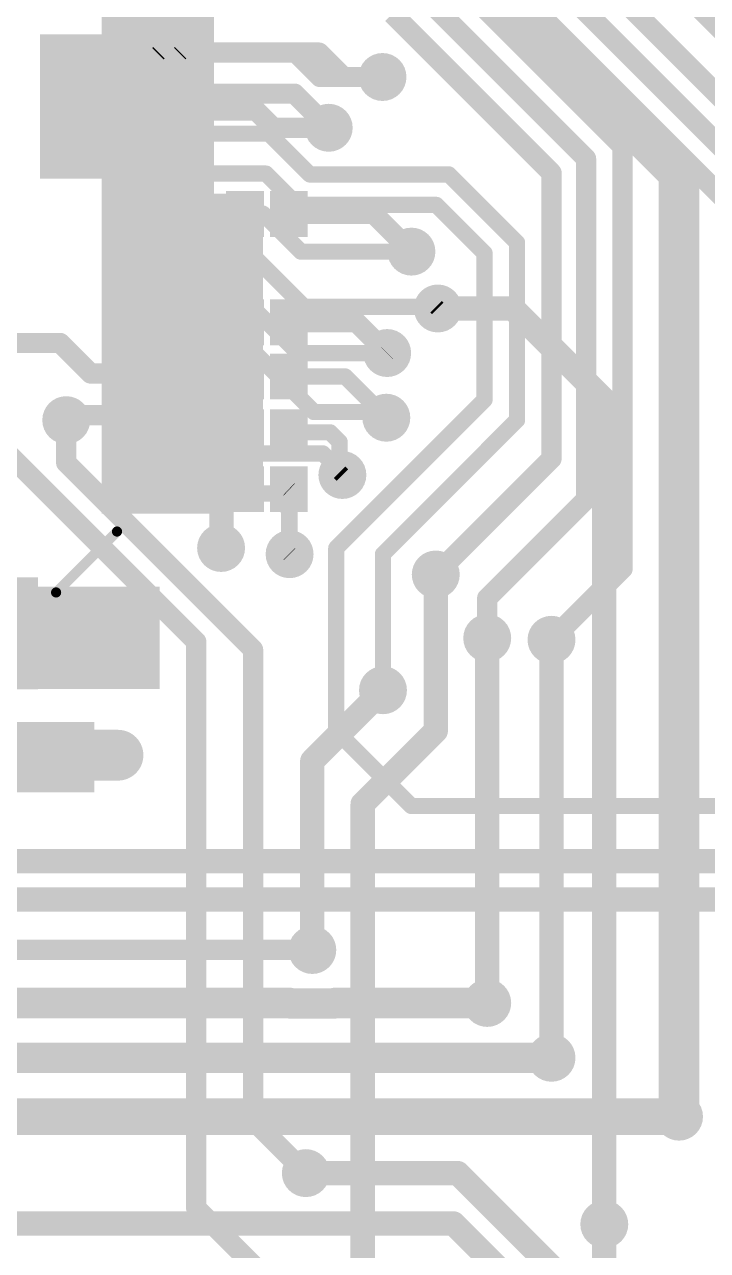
# Model space of a CAD drawing. Header units: millimetres. Extents: x -1.36 to 1.18, y -0.07 to 2.63.
# Drawn here: x 0.245 to 0.582, y 0.527 to 1.131 of the extents above; entities that cross this region are included whole.
import ezdxf

# ---------------------------------------------------------------- set-up
doc = ezdxf.new("R2010")
doc.units = ezdxf.units.MM
doc.header["$MEASUREMENT"] = 0
for name, color, linetype in [('BottomLayer', 5, 'Continuous'), ('BottomPaste', 16, 'Continuous'), ('BottomSolder', 6, 'Continuous'), ('TopLayer', 1, 'Continuous'), ('TopOverlay', 2, 'Continuous'), ('TopPaste', 8, 'Continuous'), ('TopSolder', 216, 'Continuous'), ('ViaHoleLayer', 16, 'Continuous')]:
    doc.layers.add(name, color=color, linetype=linetype)

# ---------------------------------------------------------------- blocks, each defined once
blk = doc.blocks.new('LQFP_100_6')
at = {"layer": 'TopLayer'}
for points in [[(0.2815, 0.00591), (0.32874, 0.00591), (0.32874, -0.00591), (0.2815, -0.00591)], [(0.2815, -0.01378), (0.32874, -0.01378), (0.32874, -0.02559), (0.2815, -0.02559)], [(0.2815, -0.03346), (0.32874, -0.03346), (0.32874, -0.04528), (0.2815, -0.04528)], [(0.2815, -0.05315), (0.32874, -0.05315), (0.32874, -0.06496), (0.2815, -0.06496)], [(0.2815, -0.07283), (0.32874, -0.07283), (0.32874, -0.08465), (0.2815, -0.08465)], [(0.2815, -0.09252), (0.32874, -0.09252), (0.32874, -0.10433), (0.2815, -0.10433)], [(0.2815, -0.1122), (0.32874, -0.1122), (0.32874, -0.12402), (0.2815, -0.12402)], [(0.2815, -0.13189), (0.32874, -0.13189), (0.32874, -0.1437), (0.2815, -0.1437)], [(0.2815, -0.15157), (0.32874, -0.15157), (0.32874, -0.16339), (0.2815, -0.16339)], [(0.2815, -0.17126), (0.32874, -0.17126), (0.32874, -0.18307), (0.2815, -0.18307)], [(0.2815, -0.19094), (0.32874, -0.19094), (0.32874, -0.20276), (0.2815, -0.20276)], [(0.2815, -0.21063), (0.32874, -0.21063), (0.32874, -0.22244), (0.2815, -0.22244)], [(0.2815, -0.23031), (0.32874, -0.23031), (0.32874, -0.24213), (0.2815, -0.24213)], [(0.24213, -0.2815), (0.24213, -0.32874), (0.23031, -0.32874), (0.23031, -0.2815)]]:
    blk.add_hatch(color=1, dxfattribs=at).paths.add_polyline_path(points)
at = {"layer": 'TopPaste'}
for points in [[(0.2815, 0.00591), (0.32874, 0.00591), (0.32874, -0.00591), (0.2815, -0.00591)], [(0.2815, -0.01378), (0.32874, -0.01378), (0.32874, -0.02559), (0.2815, -0.02559)], [(0.2815, -0.03346), (0.32874, -0.03346), (0.32874, -0.04528), (0.2815, -0.04528)], [(0.2815, -0.05315), (0.32874, -0.05315), (0.32874, -0.06496), (0.2815, -0.06496)], [(0.2815, -0.07283), (0.32874, -0.07283), (0.32874, -0.08465), (0.2815, -0.08465)], [(0.2815, -0.09252), (0.32874, -0.09252), (0.32874, -0.10433), (0.2815, -0.10433)], [(0.2815, -0.1122), (0.32874, -0.1122), (0.32874, -0.12402), (0.2815, -0.12402)], [(0.2815, -0.13189), (0.32874, -0.13189), (0.32874, -0.1437), (0.2815, -0.1437)], [(0.2815, -0.15157), (0.32874, -0.15157), (0.32874, -0.16339), (0.2815, -0.16339)], [(0.2815, -0.17126), (0.32874, -0.17126), (0.32874, -0.18307), (0.2815, -0.18307)], [(0.2815, -0.19094), (0.32874, -0.19094), (0.32874, -0.20276), (0.2815, -0.20276)], [(0.2815, -0.21063), (0.32874, -0.21063), (0.32874, -0.22244), (0.2815, -0.22244)], [(0.2815, -0.23031), (0.32874, -0.23031), (0.32874, -0.24213), (0.2815, -0.24213)], [(0.24213, -0.2815), (0.24213, -0.32874), (0.23031, -0.32874), (0.23031, -0.2815)]]:
    blk.add_hatch(color=8, dxfattribs=at).paths.add_polyline_path(points)
at = {"layer": 'TopSolder'}
for points in [[(0.2775, 0.00991), (0.33274, 0.00991), (0.33274, -0.00991), (0.2775, -0.00991)], [(0.2775, -0.00978), (0.33274, -0.00978), (0.33274, -0.02959), (0.2775, -0.02959)], [(0.2775, -0.02946), (0.33274, -0.02946), (0.33274, -0.04928), (0.2775, -0.04928)], [(0.2775, -0.04915), (0.33274, -0.04915), (0.33274, -0.06896), (0.2775, -0.06896)], [(0.2775, -0.06883), (0.33274, -0.06883), (0.33274, -0.08865), (0.2775, -0.08865)], [(0.2775, -0.08852), (0.33274, -0.08852), (0.33274, -0.10833), (0.2775, -0.10833)], [(0.2775, -0.1082), (0.33274, -0.1082), (0.33274, -0.12802), (0.2775, -0.12802)], [(0.2775, -0.12789), (0.33274, -0.12789), (0.33274, -0.1477), (0.2775, -0.1477)], [(0.2775, -0.14757), (0.33274, -0.14757), (0.33274, -0.16739), (0.2775, -0.16739)], [(0.2775, -0.16726), (0.33274, -0.16726), (0.33274, -0.18707), (0.2775, -0.18707)], [(0.2775, -0.18694), (0.33274, -0.18694), (0.33274, -0.20676), (0.2775, -0.20676)], [(0.2775, -0.20663), (0.33274, -0.20663), (0.33274, -0.22644), (0.2775, -0.22644)], [(0.2775, -0.22631), (0.33274, -0.22631), (0.33274, -0.24613), (0.2775, -0.24613)], [(0.24613, -0.2775), (0.24613, -0.33274), (0.22631, -0.33274), (0.22631, -0.2775)]]:
    blk.add_hatch(color=216, dxfattribs=at).paths.add_polyline_path(points)
at = {"layer": 'TopOverlay', "const_width": 0.005}
blk.add_lwpolyline([(0.255, -0.285), (0.285, -0.255)], dxfattribs=at)
at = {"layer": 'TopOverlay', "const_width": 0.0025}
for points in [[(0.28375, -0.255, 1), (0.28625, -0.255, 1)], [(0.25375, -0.285, 1), (0.25625, -0.285, 1)]]:
    blk.add_lwpolyline(points, format="xyb", close=True, dxfattribs=at)
blk = doc.blocks.new('R___0201_B_11')
at = {"layer": 'BottomLayer'}
for points in [[(-0.01614, 0.00728), (-0.00551, 0.00728), (-0.00551, -0.00728), (-0.01614, -0.00728)], [(0.00551, 0.00728), (0.01614, 0.00728), (0.01614, -0.00728), (0.00551, -0.00728)]]:
    blk.add_hatch(color=5, dxfattribs=at).paths.add_polyline_path(points)
at = {"layer": 'BottomPaste'}
for points in [[(-0.01614, 0.00728), (-0.00551, 0.00728), (-0.00551, -0.00728), (-0.01614, -0.00728)], [(0.00551, 0.00728), (0.01614, 0.00728), (0.01614, -0.00728), (0.00551, -0.00728)]]:
    blk.add_hatch(color=16, dxfattribs=at).paths.add_polyline_path(points)
at = {"layer": 'BottomSolder'}
for points in [[(-0.02014, 0.01128), (-0.00151, 0.01128), (-0.00151, -0.01128), (-0.02014, -0.01128)], [(0.00151, 0.01128), (0.02014, 0.01128), (0.02014, -0.01128), (0.00151, -0.01128)]]:
    blk.add_hatch(color=6, dxfattribs=at).paths.add_polyline_path(points)
blk = doc.blocks.new('R___0201_B_26')
at = {"layer": 'BottomLayer'}
for points in [[(-0.01614, 0.00728), (-0.00551, 0.00728), (-0.00551, -0.00728), (-0.01614, -0.00728)], [(0.00551, 0.00728), (0.01614, 0.00728), (0.01614, -0.00728), (0.00551, -0.00728)]]:
    blk.add_hatch(color=5, dxfattribs=at).paths.add_polyline_path(points)
at = {"layer": 'BottomPaste'}
for points in [[(-0.01614, 0.00728), (-0.00551, 0.00728), (-0.00551, -0.00728), (-0.01614, -0.00728)], [(0.00551, 0.00728), (0.01614, 0.00728), (0.01614, -0.00728), (0.00551, -0.00728)]]:
    blk.add_hatch(color=16, dxfattribs=at).paths.add_polyline_path(points)
at = {"layer": 'BottomSolder'}
for points in [[(-0.02014, 0.01128), (-0.00151, 0.01128), (-0.00151, -0.01128), (-0.02014, -0.01128)], [(0.00151, 0.01128), (0.02014, 0.01128), (0.02014, -0.01128), (0.00151, -0.01128)]]:
    blk.add_hatch(color=6, dxfattribs=at).paths.add_polyline_path(points)
blk = doc.blocks.new('R___0201_B_28')
at = {"layer": 'BottomLayer'}
for points in [[(-0.01614, 0.00728), (-0.00551, 0.00728), (-0.00551, -0.00728), (-0.01614, -0.00728)], [(0.00551, 0.00728), (0.01614, 0.00728), (0.01614, -0.00728), (0.00551, -0.00728)]]:
    blk.add_hatch(color=5, dxfattribs=at).paths.add_polyline_path(points)
at = {"layer": 'BottomPaste'}
for points in [[(-0.01614, 0.00728), (-0.00551, 0.00728), (-0.00551, -0.00728), (-0.01614, -0.00728)], [(0.00551, 0.00728), (0.01614, 0.00728), (0.01614, -0.00728), (0.00551, -0.00728)]]:
    blk.add_hatch(color=16, dxfattribs=at).paths.add_polyline_path(points)
at = {"layer": 'BottomSolder'}
for points in [[(-0.02014, 0.01128), (-0.00151, 0.01128), (-0.00151, -0.01128), (-0.02014, -0.01128)], [(0.00151, 0.01128), (0.02014, 0.01128), (0.02014, -0.01128), (0.00151, -0.01128)]]:
    blk.add_hatch(color=6, dxfattribs=at).paths.add_polyline_path(points)
blk = doc.blocks.new('R___0201_B_32')
at = {"layer": 'BottomLayer'}
for points in [[(-0.01614, 0.00728), (-0.00551, 0.00728), (-0.00551, -0.00728), (-0.01614, -0.00728)], [(0.00551, 0.00728), (0.01614, 0.00728), (0.01614, -0.00728), (0.00551, -0.00728)]]:
    blk.add_hatch(color=5, dxfattribs=at).paths.add_polyline_path(points)
at = {"layer": 'BottomPaste'}
for points in [[(-0.01614, 0.00728), (-0.00551, 0.00728), (-0.00551, -0.00728), (-0.01614, -0.00728)], [(0.00551, 0.00728), (0.01614, 0.00728), (0.01614, -0.00728), (0.00551, -0.00728)]]:
    blk.add_hatch(color=16, dxfattribs=at).paths.add_polyline_path(points)
at = {"layer": 'BottomSolder'}
for points in [[(-0.02014, 0.01128), (-0.00151, 0.01128), (-0.00151, -0.01128), (-0.02014, -0.01128)], [(0.00151, 0.01128), (0.02014, 0.01128), (0.02014, -0.01128), (0.00151, -0.01128)]]:
    blk.add_hatch(color=6, dxfattribs=at).paths.add_polyline_path(points)
blk = doc.blocks.new('R___0201_B_35')
at = {"layer": 'BottomLayer'}
for points in [[(-0.01614, 0.00728), (-0.00551, 0.00728), (-0.00551, -0.00728), (-0.01614, -0.00728)], [(0.00551, 0.00728), (0.01614, 0.00728), (0.01614, -0.00728), (0.00551, -0.00728)]]:
    blk.add_hatch(color=5, dxfattribs=at).paths.add_polyline_path(points)
at = {"layer": 'BottomPaste'}
for points in [[(-0.01614, 0.00728), (-0.00551, 0.00728), (-0.00551, -0.00728), (-0.01614, -0.00728)], [(0.00551, 0.00728), (0.01614, 0.00728), (0.01614, -0.00728), (0.00551, -0.00728)]]:
    blk.add_hatch(color=16, dxfattribs=at).paths.add_polyline_path(points)
at = {"layer": 'BottomSolder'}
for points in [[(-0.02014, 0.01128), (-0.00151, 0.01128), (-0.00151, -0.01128), (-0.02014, -0.01128)], [(0.00151, 0.01128), (0.02014, 0.01128), (0.02014, -0.01128), (0.00151, -0.01128)]]:
    blk.add_hatch(color=6, dxfattribs=at).paths.add_polyline_path(points)
blk = doc.blocks.new('R___0201_B_37')
at = {"layer": 'BottomLayer'}
for points in [[(-0.01614, 0.00728), (-0.00551, 0.00728), (-0.00551, -0.00728), (-0.01614, -0.00728)], [(0.00551, 0.00728), (0.01614, 0.00728), (0.01614, -0.00728), (0.00551, -0.00728)]]:
    blk.add_hatch(color=5, dxfattribs=at).paths.add_polyline_path(points)
at = {"layer": 'BottomPaste'}
for points in [[(-0.01614, 0.00728), (-0.00551, 0.00728), (-0.00551, -0.00728), (-0.01614, -0.00728)], [(0.00551, 0.00728), (0.01614, 0.00728), (0.01614, -0.00728), (0.00551, -0.00728)]]:
    blk.add_hatch(color=16, dxfattribs=at).paths.add_polyline_path(points)
at = {"layer": 'BottomSolder'}
for points in [[(-0.02014, 0.01128), (-0.00151, 0.01128), (-0.00151, -0.01128), (-0.02014, -0.01128)], [(0.00151, 0.01128), (0.02014, 0.01128), (0.02014, -0.01128), (0.00151, -0.01128)]]:
    blk.add_hatch(color=6, dxfattribs=at).paths.add_polyline_path(points)
blk = doc.blocks.new('R___0201_B_51')
at = {"layer": 'BottomLayer'}
for points in [[(-0.01614, 0.00728), (-0.00551, 0.00728), (-0.00551, -0.00728), (-0.01614, -0.00728)], [(0.00551, 0.00728), (0.01614, 0.00728), (0.01614, -0.00728), (0.00551, -0.00728)]]:
    blk.add_hatch(color=5, dxfattribs=at).paths.add_polyline_path(points)
at = {"layer": 'BottomPaste'}
for points in [[(-0.01614, 0.00728), (-0.00551, 0.00728), (-0.00551, -0.00728), (-0.01614, -0.00728)], [(0.00551, 0.00728), (0.01614, 0.00728), (0.01614, -0.00728), (0.00551, -0.00728)]]:
    blk.add_hatch(color=16, dxfattribs=at).paths.add_polyline_path(points)
at = {"layer": 'BottomSolder'}
for points in [[(-0.02014, 0.01128), (-0.00151, 0.01128), (-0.00151, -0.01128), (-0.02014, -0.01128)], [(0.00151, 0.01128), (0.02014, 0.01128), (0.02014, -0.01128), (0.00151, -0.01128)]]:
    blk.add_hatch(color=6, dxfattribs=at).paths.add_polyline_path(points)
blk = doc.blocks.new('C__0603_B_109')
at = {"layer": 'BottomLayer'}
for points in [[(-0.045, -0.0175), (-0.045, 0.0175), (-0.015, 0.0175), (-0.015, -0.0175)], [(0.015, -0.0175), (0.015, 0.0175), (0.045, 0.0175), (0.045, -0.0175)]]:
    blk.add_hatch(color=5, dxfattribs=at).paths.add_polyline_path(points)
at = {"layer": 'BottomPaste'}
for points in [[(-0.045, -0.0175), (-0.045, 0.0175), (-0.015, 0.0175), (-0.015, -0.0175)], [(0.015, -0.0175), (0.015, 0.0175), (0.045, 0.0175), (0.045, -0.0175)]]:
    blk.add_hatch(color=16, dxfattribs=at).paths.add_polyline_path(points)
at = {"layer": 'BottomSolder'}
for points in [[(-0.04736, -0.01986), (-0.04736, 0.01986), (-0.01264, 0.01986), (-0.01264, -0.01986)], [(0.01264, -0.01986), (0.01264, 0.01986), (0.04736, 0.01986), (0.04736, -0.01986)]]:
    blk.add_hatch(color=6, dxfattribs=at).paths.add_polyline_path(points)

msp = doc.modelspace()

# ---------------------------------------------------------------- hatches: boundary and pattern name
at = {"layer": 'BottomLayer'}
for points in [[(0.253, 1.055), (0.30817, 1.055), (0.30817, 1.126), (0.253, 1.126)], [(0.324, 0.891), (0.36283, 0.891), (0.36283, 1.04753), (0.324, 1.04753)]]:
    msp.add_hatch(color=5, dxfattribs=at).paths.add_polyline_path(points)
h = msp.add_hatch(color=5, dxfattribs=at)
edge = h.paths.add_edge_path()
edge.add_arc((0.267, 1.11), 0.01181, 0, 360)
h = msp.add_hatch(color=5, dxfattribs=at)
edge = h.paths.add_edge_path()
edge.add_arc((0.42176, 1.105), 0.01181, 0, 360)
h = msp.add_hatch(color=5, dxfattribs=at)
edge = h.paths.add_edge_path()
edge.add_arc((0.267, 1.079), 0.01181, 0, 360)
h = msp.add_hatch(color=5, dxfattribs=at)
edge = h.paths.add_edge_path()
edge.add_arc((0.39527, 1.07999), 0.01181, 0, 360)
h = msp.add_hatch(color=5, dxfattribs=at)
edge = h.paths.add_edge_path()
edge.add_arc((0.43601, 1.019), 0.01181, 0, 360)
h = msp.add_hatch(color=5, dxfattribs=at)
edge = h.paths.add_edge_path()
edge.add_arc((0.449, 0.991), 0.01181, 0, 360)
h = msp.add_hatch(color=5, dxfattribs=at)
edge = h.paths.add_edge_path()
edge.add_arc((0.42406, 0.96906), 0.01181, 0, 360)
h = msp.add_hatch(color=5, dxfattribs=at)
edge = h.paths.add_edge_path()
edge.add_arc((0.42364, 0.93721), 0.01181, 0, 360)
h = msp.add_hatch(color=5, dxfattribs=at)
edge = h.paths.add_edge_path()
edge.add_arc((0.266, 0.936), 0.01181, 0, 360)
h = msp.add_hatch(color=5, dxfattribs=at)
edge = h.paths.add_edge_path()
edge.add_arc((0.402, 0.909), 0.01181, 0, 360)
h = msp.add_hatch(color=5, dxfattribs=at)
edge = h.paths.add_edge_path()
edge.add_arc((0.34226, 0.87306), 0.01181, 0, 360)
h = msp.add_hatch(color=5, dxfattribs=at)
edge = h.paths.add_edge_path()
edge.add_arc((0.376, 0.87), 0.01181, 0, 360)
h = msp.add_hatch(color=5, dxfattribs=at)
edge = h.paths.add_edge_path()
edge.add_arc((0.448, 0.86), 0.01181, 0, 360)
h = msp.add_hatch(color=5, dxfattribs=at)
edge = h.paths.add_edge_path()
edge.add_arc((0.29219, 0.83), 0.01181, 0, 360)
h = msp.add_hatch(color=5, dxfattribs=at)
edge = h.paths.add_edge_path()
edge.add_arc((0.47334, 0.82866), 0.01181, 0, 360)
h = msp.add_hatch(color=5, dxfattribs=at)
edge = h.paths.add_edge_path()
edge.add_arc((0.505, 0.82783), 0.01181, 0, 360)
h = msp.add_hatch(color=5, dxfattribs=at)
edge = h.paths.add_edge_path()
edge.add_arc((0.422, 0.803), 0.01181, 0, 360)
h = msp.add_hatch(color=5, dxfattribs=at)
edge = h.paths.add_edge_path()
edge.add_arc((0.2915, 0.771), 0.01181, 0, 360)
h = msp.add_hatch(color=5, dxfattribs=at)
edge = h.paths.add_edge_path()
edge.add_arc((0.38719, 0.67508), 0.01181, 0, 360)
h = msp.add_hatch(color=5, dxfattribs=at)
edge = h.paths.add_edge_path()
edge.add_arc((0.47334, 0.649), 0.01181, 0, 360)
h = msp.add_hatch(color=5, dxfattribs=at)
edge = h.paths.add_edge_path()
edge.add_arc((0.505, 0.622), 0.01181, 0, 360)
h = msp.add_hatch(color=5, dxfattribs=at)
edge = h.paths.add_edge_path()
edge.add_arc((0.56781, 0.593), 0.01181, 0, 360)
h = msp.add_hatch(color=5, dxfattribs=at)
edge = h.paths.add_edge_path()
edge.add_arc((0.384, 0.56519), 0.01181, 0, 360)
h = msp.add_hatch(color=5, dxfattribs=at)
edge = h.paths.add_edge_path()
edge.add_arc((0.531, 0.54), 0.01181, 0, 360)
at = {"layer": 'TopLayer'}
h = msp.add_hatch(color=1, dxfattribs=at)
edge = h.paths.add_edge_path()
edge.add_arc((0.267, 1.11), 0.01181, 0, 360)
h = msp.add_hatch(color=1, dxfattribs=at)
edge = h.paths.add_edge_path()
edge.add_arc((0.42176, 1.105), 0.01181, 0, 360)
h = msp.add_hatch(color=1, dxfattribs=at)
edge = h.paths.add_edge_path()
edge.add_arc((0.267, 1.079), 0.01181, 0, 360)
h = msp.add_hatch(color=1, dxfattribs=at)
edge = h.paths.add_edge_path()
edge.add_arc((0.39527, 1.07999), 0.01181, 0, 360)
h = msp.add_hatch(color=1, dxfattribs=at)
edge = h.paths.add_edge_path()
edge.add_arc((0.43601, 1.019), 0.01181, 0, 360)
h = msp.add_hatch(color=1, dxfattribs=at)
edge = h.paths.add_edge_path()
edge.add_arc((0.449, 0.991), 0.01181, 0, 360)
h = msp.add_hatch(color=1, dxfattribs=at)
edge = h.paths.add_edge_path()
edge.add_arc((0.42406, 0.96906), 0.01181, 0, 360)
h = msp.add_hatch(color=1, dxfattribs=at)
edge = h.paths.add_edge_path()
edge.add_arc((0.42364, 0.93721), 0.01181, 0, 360)
h = msp.add_hatch(color=1, dxfattribs=at)
edge = h.paths.add_edge_path()
edge.add_arc((0.266, 0.936), 0.01181, 0, 360)
h = msp.add_hatch(color=1, dxfattribs=at)
edge = h.paths.add_edge_path()
edge.add_arc((0.402, 0.909), 0.01181, 0, 360)
h = msp.add_hatch(color=1, dxfattribs=at)
edge = h.paths.add_edge_path()
edge.add_arc((0.34226, 0.87306), 0.01181, 0, 360)
h = msp.add_hatch(color=1, dxfattribs=at)
edge = h.paths.add_edge_path()
edge.add_arc((0.376, 0.87), 0.01181, 0, 360)
h = msp.add_hatch(color=1, dxfattribs=at)
edge = h.paths.add_edge_path()
edge.add_arc((0.448, 0.86), 0.01181, 0, 360)
msp.add_hatch(color=1, dxfattribs=at).paths.add_polyline_path([(0.312, 0.80353), (0.312, 0.85392), (0.23622, 0.85392), (0.23622, 0.80353)])
h = msp.add_hatch(color=1, dxfattribs=at)
edge = h.paths.add_edge_path()
edge.add_arc((0.29219, 0.83), 0.01181, 0, 360)
h = msp.add_hatch(color=1, dxfattribs=at)
edge = h.paths.add_edge_path()
edge.add_arc((0.47334, 0.82866), 0.01181, 0, 360)
h = msp.add_hatch(color=1, dxfattribs=at)
edge = h.paths.add_edge_path()
edge.add_arc((0.505, 0.82783), 0.01181, 0, 360)
h = msp.add_hatch(color=1, dxfattribs=at)
edge = h.paths.add_edge_path()
edge.add_arc((0.422, 0.803), 0.01181, 0, 360)
h = msp.add_hatch(color=1, dxfattribs=at)
edge = h.paths.add_edge_path()
edge.add_arc((0.2915, 0.771), 0.01181, 0, 360)
h = msp.add_hatch(color=1, dxfattribs=at)
edge = h.paths.add_edge_path()
edge.add_arc((0.38719, 0.67508), 0.01181, 0, 360)
h = msp.add_hatch(color=1, dxfattribs=at)
edge = h.paths.add_edge_path()
edge.add_arc((0.47334, 0.649), 0.01181, 0, 360)
h = msp.add_hatch(color=1, dxfattribs=at)
edge = h.paths.add_edge_path()
edge.add_arc((0.505, 0.622), 0.01181, 0, 360)
h = msp.add_hatch(color=1, dxfattribs=at)
edge = h.paths.add_edge_path()
edge.add_arc((0.56781, 0.593), 0.01181, 0, 360)
h = msp.add_hatch(color=1, dxfattribs=at)
edge = h.paths.add_edge_path()
edge.add_arc((0.384, 0.56519), 0.01181, 0, 360)
h = msp.add_hatch(color=1, dxfattribs=at)
edge = h.paths.add_edge_path()
edge.add_arc((0.531, 0.54), 0.01181, 0, 360)
at = {"layer": 'ViaHoleLayer'}
h = msp.add_hatch(color=16, dxfattribs=at)
edge = h.paths.add_edge_path()
edge.add_arc((0.267, 1.11), 0.00591, 0, 360)
h = msp.add_hatch(color=16, dxfattribs=at)
edge = h.paths.add_edge_path()
edge.add_arc((0.42176, 1.105), 0.00591, 0, 360)
h = msp.add_hatch(color=16, dxfattribs=at)
edge = h.paths.add_edge_path()
edge.add_arc((0.267, 1.079), 0.00591, 0, 360)
h = msp.add_hatch(color=16, dxfattribs=at)
edge = h.paths.add_edge_path()
edge.add_arc((0.39527, 1.07999), 0.00591, 0, 360)
h = msp.add_hatch(color=16, dxfattribs=at)
edge = h.paths.add_edge_path()
edge.add_arc((0.43601, 1.019), 0.00591, 0, 360)
h = msp.add_hatch(color=16, dxfattribs=at)
edge = h.paths.add_edge_path()
edge.add_arc((0.449, 0.991), 0.00591, 0, 360)
h = msp.add_hatch(color=16, dxfattribs=at)
edge = h.paths.add_edge_path()
edge.add_arc((0.42406, 0.96906), 0.00591, 0, 360)
h = msp.add_hatch(color=16, dxfattribs=at)
edge = h.paths.add_edge_path()
edge.add_arc((0.266, 0.936), 0.00591, 0, 360)
h = msp.add_hatch(color=16, dxfattribs=at)
edge = h.paths.add_edge_path()
edge.add_arc((0.42364, 0.93721), 0.00591, 0, 360)
h = msp.add_hatch(color=16, dxfattribs=at)
edge = h.paths.add_edge_path()
edge.add_arc((0.402, 0.909), 0.00591, 0, 360)
h = msp.add_hatch(color=16, dxfattribs=at)
edge = h.paths.add_edge_path()
edge.add_arc((0.34226, 0.87306), 0.00591, 0, 360)
h = msp.add_hatch(color=16, dxfattribs=at)
edge = h.paths.add_edge_path()
edge.add_arc((0.376, 0.87), 0.00591, 0, 360)
h = msp.add_hatch(color=16, dxfattribs=at)
edge = h.paths.add_edge_path()
edge.add_arc((0.448, 0.86), 0.00591, 0, 360)
h = msp.add_hatch(color=16, dxfattribs=at)
edge = h.paths.add_edge_path()
edge.add_arc((0.29219, 0.83), 0.00591, 0, 360)
h = msp.add_hatch(color=16, dxfattribs=at)
edge = h.paths.add_edge_path()
edge.add_arc((0.47334, 0.82866), 0.00591, 0, 360)
h = msp.add_hatch(color=16, dxfattribs=at)
edge = h.paths.add_edge_path()
edge.add_arc((0.505, 0.82783), 0.00591, 0, 360)
h = msp.add_hatch(color=16, dxfattribs=at)
edge = h.paths.add_edge_path()
edge.add_arc((0.422, 0.803), 0.00591, 0, 360)
h = msp.add_hatch(color=16, dxfattribs=at)
edge = h.paths.add_edge_path()
edge.add_arc((0.2915, 0.771), 0.00591, 0, 360)
h = msp.add_hatch(color=16, dxfattribs=at)
edge = h.paths.add_edge_path()
edge.add_arc((0.38719, 0.67508), 0.00591, 0, 360)
h = msp.add_hatch(color=16, dxfattribs=at)
edge = h.paths.add_edge_path()
edge.add_arc((0.47334, 0.649), 0.00591, 0, 360)
h = msp.add_hatch(color=16, dxfattribs=at)
edge = h.paths.add_edge_path()
edge.add_arc((0.505, 0.622), 0.00591, 0, 360)
h = msp.add_hatch(color=16, dxfattribs=at)
edge = h.paths.add_edge_path()
edge.add_arc((0.56781, 0.593), 0.00591, 0, 360)
h = msp.add_hatch(color=16, dxfattribs=at)
edge = h.paths.add_edge_path()
edge.add_arc((0.384, 0.56519), 0.00591, 0, 360)
h = msp.add_hatch(color=16, dxfattribs=at)
edge = h.paths.add_edge_path()
edge.add_arc((0.531, 0.54), 0.00591, 0, 360)

# ---------------------------------------------------------------- linework, layer by layer
at = {"layer": 'BottomLayer'}
for points, const_width in [([(0.46553, 1.16), (0.56781, 1.05772)], 0.02), ([(0.321, 1.11653), (0.32184, 1.11653)], 0.008), ([(0.32231, 1.117), (0.379, 1.117)], 0.01), ([(0.32184, 1.11653), (0.32231, 1.117)], 0.008), ([(0.379, 1.117), (0.391, 1.105)], 0.01), ([(0.268, 1.102), (0.27, 1.102)], 0.008), ([(0.28059, 1.0955), (0.29417, 1.08191)], 0.025), ([(0.391, 1.105), (0.42176, 1.105)], 0.01), ([(0.29417, 1.06283), (0.29417, 1.08191)], 0.025), ([(0.29935, 1.08853), (0.30003, 1.08784)], 0.012), ([(0.30003, 1.08276), (0.30003, 1.08784)], 0.012), ([(0.321, 1.08853), (0.35947, 1.08853)], 0.01), ([(0.35947, 1.08853), (0.36801, 1.07999)], 0.01), ([(0.30003, 1.08276), (0.30217, 1.08062)], 0.012), ([(0.30217, 1.07083), (0.30217, 1.08062)], 0.012), ([(0.36801, 1.07999), (0.39527, 1.07999)], 0.01), ([(0.29417, 1.06283), (0.34541, 1.01159)], 0.025), ([(0.56781, 0.593), (0.56781, 1.05772)], 0.02), ([(0.33147, 1.04153), (0.341, 1.04153)], 0.012), ([(0.341, 1.04153), (0.34274, 1.03979)], 0.012), ([(0.34274, 1.01159), (0.34274, 1.03979)], 0.012), ([(0.345, 1.03753), (0.354, 1.03753)], 0.012), ([(0.37565, 1.03753), (0.41748, 1.03753)], 0.01), ([(0.41748, 1.03753), (0.43601, 1.019)], 0.01), ([(0.34541, 0.96926), (0.34541, 1.01159)], 0.025), ([(0.34274, 0.99037), (0.34891, 0.98419)], 0.012), ([(0.449, 0.991), (0.486, 0.991)], 0.012), ([(0.486, 0.991), (0.531, 0.946)], 0.012), ([(0.37565, 0.98419), (0.40892, 0.98419)], 0.01), ([(0.40892, 0.98419), (0.42406, 0.96906)], 0.01), ([(0.34226, 0.96261), (0.34891, 0.96926)], 0.012), ([(0.35441, 0.95753), (0.35441, 0.96926)], 0.012), ([(0.37565, 0.95753), (0.40333, 0.95753)], 0.008), ([(0.40333, 0.95753), (0.42364, 0.93721)], 0.008), ([(0.531, 0.54), (0.531, 0.946)], 0.012), ([(0.266, 0.915), (0.266, 0.936)], 0.01), ([(0.34351, 0.91909), (0.35441, 0.93)], 0.012), ([(0.37565, 0.93), (0.39595, 0.93)], 0.008), ([(0.39595, 0.93), (0.40064, 0.92531)], 0.008), ([(0.233, 0.92396), (0.33, 0.82696)], 0.01), ([(0.34226, 0.91909), (0.34351, 0.91785)], 0.012), ([(0.40064, 0.91036), (0.40064, 0.92531)], 0.008), ([(0.266, 0.915), (0.358, 0.823)], 0.01), ([(0.34251, 0.8733), (0.34251, 0.91685)], 0.012), ([(0.40064, 0.91036), (0.402, 0.909)], 0.008), ([(0.37565, 0.902), (0.37583, 0.90183)], 0.008), ([(0.37583, 0.87017), (0.37583, 0.90183)], 0.008), ([(0.34226, 0.87306), (0.34351, 0.8743)], 0.012), ([(0.37583, 0.87017), (0.376, 0.87)], 0.008), ([(0.448, 0.783), (0.448, 0.86)], 0.012), ([(0.26, 0.83), (0.29219, 0.83)], 0.025), ([(0.47334, 0.649), (0.47334, 0.82866)], 0.012), ([(0.505, 0.82665), (0.50617, 0.82783)], 0.012), ([(0.33, 0.548), (0.33, 0.82696)], 0.01), ([(0.358, 0.59119), (0.358, 0.823)], 0.01), ([(0.505, 0.622), (0.505, 0.82665)], 0.012), ([(0.38719, 0.76819), (0.422, 0.803)], 0.012), ([(0.412, 0.747), (0.448, 0.783)], 0.012), ([(0.259, 0.771), (0.2915, 0.771)], 0.025), ([(0.38719, 0.67508), (0.38719, 0.76819)], 0.012), ([(0.412, 0.495), (0.412, 0.747)], 0.012), ([(0.358, 0.59119), (0.384, 0.56519)], 0.01), ([(0.33, 0.548), (0.504, 0.374)], 0.01)]:
    msp.add_lwpolyline(points, dxfattribs=dict(at, const_width=const_width))
for points, const_width in [([(0.319, 1.11653, 1), (0.323, 1.11653, 1)], 0.004), ([(0.31981, 1.117, 1), (0.32481, 1.117, 1)], 0.005), ([(0.31984, 1.11653, 1), (0.32384, 1.11653, 1)], 0.004), ([(0.31984, 1.11653, 1), (0.32384, 1.11653, 1)], 0.004), ([(0.32031, 1.117, 1), (0.32431, 1.117, 1)], 0.004), ([(0.3765, 1.117, 1), (0.3815, 1.117, 1)], 0.005), ([(0.3765, 1.117, 1), (0.3815, 1.117, 1)], 0.005), ([(0.266, 1.102, 1), (0.27, 1.102, 1)], 0.004), ([(0.268, 1.102, 1), (0.272, 1.102, 1)], 0.004), ([(0.27434, 1.0955, 1), (0.28684, 1.0955, 1)], 0.0125), ([(0.3885, 1.105, 1), (0.3935, 1.105, 1)], 0.005), ([(0.3885, 1.105, 1), (0.3935, 1.105, 1)], 0.005), ([(0.41926, 1.105, 1), (0.42426, 1.105, 1)], 0.005), ([(0.28792, 1.08191, 1), (0.30042, 1.08191, 1)], 0.0125), ([(0.28792, 1.08191, 1), (0.30042, 1.08191, 1)], 0.0125), ([(0.29635, 1.08853, 1), (0.30235, 1.08853, 1)], 0.006), ([(0.29703, 1.08784, 1), (0.30303, 1.08784, 1)], 0.006), ([(0.29703, 1.08784, 1), (0.30303, 1.08784, 1)], 0.006), ([(0.3185, 1.08853, 1), (0.3235, 1.08853, 1)], 0.005), ([(0.35697, 1.08853, 1), (0.36197, 1.08853, 1)], 0.005), ([(0.35697, 1.08853, 1), (0.36197, 1.08853, 1)], 0.005), ([(0.29703, 1.08276, 1), (0.30303, 1.08276, 1)], 0.006), ([(0.29703, 1.08276, 1), (0.30303, 1.08276, 1)], 0.006), ([(0.29917, 1.08062, 1), (0.30517, 1.08062, 1)], 0.006), ([(0.29917, 1.08062, 1), (0.30517, 1.08062, 1)], 0.006), ([(0.36551, 1.07999, 1), (0.37051, 1.07999, 1)], 0.005), ([(0.36551, 1.07999, 1), (0.37051, 1.07999, 1)], 0.005), ([(0.39277, 1.07999, 1), (0.39777, 1.07999, 1)], 0.005), ([(0.28792, 1.06283, 1), (0.30042, 1.06283, 1)], 0.0125), ([(0.28792, 1.06283, 1), (0.30042, 1.06283, 1)], 0.0125), ([(0.29917, 1.07083, 1), (0.30517, 1.07083, 1)], 0.006), ([(0.56281, 1.05772, 1), (0.57281, 1.05772, 1)], 0.01), ([(0.56281, 1.05772, 1), (0.57281, 1.05772, 1)], 0.01), ([(0.32847, 1.04153, 1), (0.33447, 1.04153, 1)], 0.006), ([(0.338, 1.04153, 1), (0.344, 1.04153, 1)], 0.006), ([(0.338, 1.04153, 1), (0.344, 1.04153, 1)], 0.006), ([(0.33974, 1.03979, 1), (0.34574, 1.03979, 1)], 0.006), ([(0.33974, 1.03979, 1), (0.34574, 1.03979, 1)], 0.006), ([(0.342, 1.03753, 1), (0.348, 1.03753, 1)], 0.006), ([(0.351, 1.03753, 1), (0.357, 1.03753, 1)], 0.006), ([(0.37315, 1.03753, 1), (0.37815, 1.03753, 1)], 0.005), ([(0.41498, 1.03753, 1), (0.41998, 1.03753, 1)], 0.005), ([(0.41498, 1.03753, 1), (0.41998, 1.03753, 1)], 0.005), ([(0.33916, 1.01159, 1), (0.35166, 1.01159, 1)], 0.0125), ([(0.33916, 1.01159, 1), (0.35166, 1.01159, 1)], 0.0125), ([(0.43351, 1.019, 1), (0.43851, 1.019, 1)], 0.005), ([(0.33974, 1.01159, 1), (0.34574, 1.01159, 1)], 0.006), ([(0.33974, 0.99037, 1), (0.34574, 0.99037, 1)], 0.006), ([(0.446, 0.991, 1), (0.452, 0.991, 1)], 0.006), ([(0.483, 0.991, 1), (0.489, 0.991, 1)], 0.006), ([(0.483, 0.991, 1), (0.489, 0.991, 1)], 0.006), ([(0.34591, 0.98419, 1), (0.35191, 0.98419, 1)], 0.006), ([(0.37315, 0.98419, 1), (0.37815, 0.98419, 1)], 0.005), ([(0.40642, 0.98419, 1), (0.41142, 0.98419, 1)], 0.005), ([(0.40642, 0.98419, 1), (0.41142, 0.98419, 1)], 0.005), ([(0.33916, 0.96926, 1), (0.35166, 0.96926, 1)], 0.0125), ([(0.34591, 0.96926, 1), (0.35191, 0.96926, 1)], 0.006), ([(0.35141, 0.96926, 1), (0.35741, 0.96926, 1)], 0.006), ([(0.42156, 0.96906, 1), (0.42656, 0.96906, 1)], 0.005), ([(0.33926, 0.96261, 1), (0.34526, 0.96261, 1)], 0.006), ([(0.35141, 0.95753, 1), (0.35741, 0.95753, 1)], 0.006), ([(0.37365, 0.95753, 1), (0.37765, 0.95753, 1)], 0.004), ([(0.40133, 0.95753, 1), (0.40533, 0.95753, 1)], 0.004), ([(0.40133, 0.95753, 1), (0.40533, 0.95753, 1)], 0.004), ([(0.528, 0.946, 1), (0.534, 0.946, 1)], 0.006), ([(0.528, 0.946, 1), (0.534, 0.946, 1)], 0.006), ([(0.2635, 0.936, 1), (0.2685, 0.936, 1)], 0.005), ([(0.35141, 0.93, 1), (0.35741, 0.93, 1)], 0.006), ([(0.42164, 0.93721, 1), (0.42564, 0.93721, 1)], 0.004), ([(0.37365, 0.93, 1), (0.37765, 0.93, 1)], 0.004), ([(0.39395, 0.93, 1), (0.39795, 0.93, 1)], 0.004), ([(0.39395, 0.93, 1), (0.39795, 0.93, 1)], 0.004), ([(0.33926, 0.91909, 1), (0.34526, 0.91909, 1)], 0.006), ([(0.34051, 0.91909, 1), (0.34651, 0.91909, 1)], 0.006), ([(0.34051, 0.91785, 1), (0.34651, 0.91785, 1)], 0.006), ([(0.39864, 0.92531, 1), (0.40264, 0.92531, 1)], 0.004), ([(0.39864, 0.92531, 1), (0.40264, 0.92531, 1)], 0.004), ([(0.2635, 0.915, 1), (0.2685, 0.915, 1)], 0.005), ([(0.2635, 0.915, 1), (0.2685, 0.915, 1)], 0.005), ([(0.33951, 0.91685, 1), (0.34551, 0.91685, 1)], 0.006), ([(0.39864, 0.91036, 1), (0.40264, 0.91036, 1)], 0.004), ([(0.39864, 0.91036, 1), (0.40264, 0.91036, 1)], 0.004), ([(0.4, 0.909, 1), (0.404, 0.909, 1)], 0.004), ([(0.37365, 0.902, 1), (0.37765, 0.902, 1)], 0.004), ([(0.37383, 0.90183, 1), (0.37783, 0.90183, 1)], 0.004), ([(0.37383, 0.90183, 1), (0.37783, 0.90183, 1)], 0.004), ([(0.33926, 0.87306, 1), (0.34526, 0.87306, 1)], 0.006), ([(0.33951, 0.8733, 1), (0.34551, 0.8733, 1)], 0.006), ([(0.34051, 0.8743, 1), (0.34651, 0.8743, 1)], 0.006), ([(0.37383, 0.87017, 1), (0.37783, 0.87017, 1)], 0.004), ([(0.37383, 0.87017, 1), (0.37783, 0.87017, 1)], 0.004), ([(0.374, 0.87, 1), (0.378, 0.87, 1)], 0.004), ([(0.445, 0.86, 1), (0.451, 0.86, 1)], 0.006), ([(0.25375, 0.83, 1), (0.26625, 0.83, 1)], 0.0125), ([(0.28594, 0.83, 1), (0.29844, 0.83, 1)], 0.0125), ([(0.47034, 0.82866, 1), (0.47634, 0.82866, 1)], 0.006), ([(0.50317, 0.82783, 1), (0.50917, 0.82783, 1)], 0.006), ([(0.3275, 0.82696, 1), (0.3325, 0.82696, 1)], 0.005), ([(0.3275, 0.82696, 1), (0.3325, 0.82696, 1)], 0.005), ([(0.3555, 0.823, 1), (0.3605, 0.823, 1)], 0.005), ([(0.3555, 0.823, 1), (0.3605, 0.823, 1)], 0.005), ([(0.502, 0.82665, 1), (0.508, 0.82665, 1)], 0.006), ([(0.502, 0.82665, 1), (0.508, 0.82665, 1)], 0.006), ([(0.419, 0.803, 1), (0.425, 0.803, 1)], 0.006), ([(0.445, 0.783, 1), (0.451, 0.783, 1)], 0.006), ([(0.445, 0.783, 1), (0.451, 0.783, 1)], 0.006), ([(0.25275, 0.771, 1), (0.26525, 0.771, 1)], 0.0125), ([(0.28525, 0.771, 1), (0.29775, 0.771, 1)], 0.0125), ([(0.38419, 0.76819, 1), (0.39019, 0.76819, 1)], 0.006), ([(0.38419, 0.76819, 1), (0.39019, 0.76819, 1)], 0.006), ([(0.409, 0.747, 1), (0.415, 0.747, 1)], 0.006), ([(0.409, 0.747, 1), (0.415, 0.747, 1)], 0.006), ([(0.38419, 0.67508, 1), (0.39019, 0.67508, 1)], 0.006), ([(0.47034, 0.649, 1), (0.47634, 0.649, 1)], 0.006), ([(0.502, 0.622, 1), (0.508, 0.622, 1)], 0.006), ([(0.56281, 0.593, 1), (0.57281, 0.593, 1)], 0.01), ([(0.3555, 0.59119, 1), (0.3605, 0.59119, 1)], 0.005), ([(0.3555, 0.59119, 1), (0.3605, 0.59119, 1)], 0.005), ([(0.3815, 0.56519, 1), (0.3865, 0.56519, 1)], 0.005), ([(0.3275, 0.548, 1), (0.3325, 0.548, 1)], 0.005), ([(0.3275, 0.548, 1), (0.3325, 0.548, 1)], 0.005), ([(0.528, 0.54, 1), (0.534, 0.54, 1)], 0.006)]:
    msp.add_lwpolyline(points, format="xyb", close=True, dxfattribs=dict(at, const_width=const_width))
at = {"layer": 'TopLayer'}
for points, const_width in [([(0.42304, 1.29364), (0.59584, 1.12084)], 0.01), ([(0.40905, 1.27395), (0.59519, 1.08781)], 0.01), ([(0.44406, 1.2149), (0.59862, 1.06034)], 0.01), ([(0.43973, 1.19519), (0.62639, 1.00853)], 0.01), ([(0.43535, 1.17553), (0.54, 1.07088)], 0.01), ([(0.43099, 1.15584), (0.522, 1.06483)], 0.01), ([(0.42663, 1.13616), (0.505, 1.05779)], 0.01), ([(0.31165, 1.117), (0.39052, 1.117)], 0.01), ([(0.31112, 1.11647), (0.31165, 1.117)], 0.008), ([(0.39052, 1.117), (0.40252, 1.105)], 0.01), ([(0.40252, 1.105), (0.42176, 1.105)], 0.01), ([(0.31112, 1.09679), (0.37847, 1.09679)], 0.01), ([(0.37847, 1.09679), (0.39527, 1.07999)], 0.01), ([(0.31112, 1.0771), (0.3659, 1.0771)], 0.008), ([(0.3659, 1.0771), (0.386, 1.057)], 0.008), ([(0.39527, 1.07999), (0.39527, 1.07999)], 0.008), ([(0.54, 0.86283), (0.54, 1.07088)], 0.01), ([(0.522, 0.897), (0.522, 1.06483)], 0.01), ([(0.505, 0.917), (0.505, 1.05779)], 0.01), ([(0.31112, 1.05742), (0.36437, 1.05742)], 0.008), ([(0.36437, 1.05742), (0.37979, 1.042)], 0.008), ([(0.386, 1.057), (0.45447, 1.057)], 0.008), ([(0.45447, 1.057), (0.488, 1.02347)], 0.008), ([(0.37979, 1.042), (0.44826, 1.042)], 0.008), ([(0.44826, 1.042), (0.472, 1.01826)], 0.008), ([(0.31112, 1.03773), (0.36284, 1.03773)], 0.008), ([(0.36284, 1.03773), (0.38157, 1.019)], 0.008), ([(0.488, 0.936), (0.488, 1.02347)], 0.008), ([(0.31112, 1.01805), (0.35695, 1.01805)], 0.008), ([(0.35695, 1.01805), (0.38313, 0.99187)], 0.008), ([(0.38157, 1.019), (0.43601, 1.019)], 0.008), ([(0.472, 0.946), (0.472, 1.01826)], 0.008), ([(0.31112, 0.99836), (0.35085, 0.99836)], 0.008), ([(0.35085, 0.99836), (0.3802, 0.96901)], 0.008), ([(0.38313, 0.99187), (0.44813, 0.99187)], 0.008), ([(0.44813, 0.99187), (0.449, 0.991)], 0.008), ([(0.233, 0.974), (0.263, 0.974)], 0.01), ([(0.263, 0.974), (0.27801, 0.95899)], 0.01), ([(0.31112, 0.97868), (0.34932, 0.97868)], 0.008), ([(0.34932, 0.97868), (0.388, 0.94)], 0.008), ([(0.3802, 0.96901), (0.42401, 0.96901)], 0.008), ([(0.42401, 0.96901), (0.42406, 0.96906)], 0.008), ([(0.27801, 0.95899), (0.31112, 0.95899)], 0.01), ([(0.399, 0.873), (0.472, 0.946)], 0.008), ([(0.266, 0.936), (0.2684, 0.9384)], 0.01), ([(0.2684, 0.9384), (0.31021, 0.9384)], 0.01), ([(0.31021, 0.9384), (0.31112, 0.93931)], 0.01), ([(0.388, 0.94), (0.42085, 0.94)], 0.008), ([(0.42085, 0.94), (0.42364, 0.93721)], 0.008), ([(0.422, 0.87), (0.488, 0.936)], 0.008), ([(0.31112, 0.91962), (0.39238, 0.91962)], 0.008), ([(0.39238, 0.91962), (0.402, 0.91)], 0.008), ([(0.448, 0.86), (0.505, 0.917)], 0.01), ([(0.401, 0.91), (0.402, 0.909)], 0.008), ([(0.402, 0.909), (0.402, 0.91)], 0.008), ([(0.31112, 0.89994), (0.36789, 0.89994)], 0.008), ([(0.36789, 0.89994), (0.376, 0.89183)], 0.008), ([(0.47334, 0.84834), (0.522, 0.897)], 0.01), ([(0.376, 0.87), (0.376, 0.89183)], 0.008), ([(0.399, 0.783), (0.399, 0.873)], 0.008), ([(0.422, 0.803), (0.422, 0.87)], 0.008), ([(0.505, 0.82783), (0.54, 0.86283)], 0.01), ([(0.47334, 0.82866), (0.47334, 0.84834)], 0.01), ([(0.399, 0.783), (0.436, 0.746)], 0.008), ([(0.436, 0.746), (0.655, 0.746)], 0.008), ([(0.00602, 0.71889), (0.84889, 0.71889)], 0.012), ([(-0.00185, 0.69989), (0.87481, 0.69989)], 0.012), ([(0.11108, 0.67508), (0.38719, 0.67508)], 0.01), ([(0.12, 0.649), (0.37606, 0.649)], 0.015), ([(0.37606, 0.649), (0.37629, 0.64877)], 0.015), ([(0.37629, 0.64877), (0.39809, 0.64877)], 0.015), ([(0.39809, 0.64877), (0.39832, 0.649)], 0.015), ([(0.39832, 0.649), (0.47334, 0.649)], 0.015), ([(0.137, 0.622), (0.505, 0.622)], 0.015), ([(0.15367, 0.593), (0.56781, 0.593)], 0.018), ([(0.384, 0.56519), (0.45881, 0.56519)], 0.012), ([(0.45881, 0.56519), (0.506, 0.518)], 0.012), ([(0.22162, 0.54038), (0.45675, 0.54038)], 0.012), ([(0.45675, 0.54038), (0.487, 0.51013)], 0.012), ([(0.531, 0.416), (0.531, 0.54)], 0.012)]:
    msp.add_lwpolyline(points, dxfattribs=dict(at, const_width=const_width))
for points, const_width in [([(0.30915, 1.117, 1), (0.31415, 1.117, 1)], 0.005), ([(0.30912, 1.11647, 1), (0.31312, 1.11647, 1)], 0.004), ([(0.30965, 1.117, 1), (0.31365, 1.117, 1)], 0.004), ([(0.38802, 1.117, 1), (0.39302, 1.117, 1)], 0.005), ([(0.38802, 1.117, 1), (0.39302, 1.117, 1)], 0.005), ([(0.40002, 1.105, 1), (0.40502, 1.105, 1)], 0.005), ([(0.40002, 1.105, 1), (0.40502, 1.105, 1)], 0.005), ([(0.41926, 1.105, 1), (0.42426, 1.105, 1)], 0.005), ([(0.30862, 1.09679, 1), (0.31362, 1.09679, 1)], 0.005), ([(0.37597, 1.09679, 1), (0.38097, 1.09679, 1)], 0.005), ([(0.37597, 1.09679, 1), (0.38097, 1.09679, 1)], 0.005), ([(0.30912, 1.0771, 1), (0.31312, 1.0771, 1)], 0.004), ([(0.3639, 1.0771, 1), (0.3679, 1.0771, 1)], 0.004), ([(0.3639, 1.0771, 1), (0.3679, 1.0771, 1)], 0.004), ([(0.39277, 1.07999, 1), (0.39777, 1.07999, 1)], 0.005), ([(0.39327, 1.07999, 1), (0.39727, 1.07999, 1)], 0.004), ([(0.39327, 1.07999, 1), (0.39727, 1.07999, 1)], 0.004), ([(0.5375, 1.07088, 1), (0.5425, 1.07088, 1)], 0.005), ([(0.5375, 1.07088, 1), (0.5425, 1.07088, 1)], 0.005), ([(0.5195, 1.06483, 1), (0.5245, 1.06483, 1)], 0.005), ([(0.5195, 1.06483, 1), (0.5245, 1.06483, 1)], 0.005), ([(0.5025, 1.05779, 1), (0.5075, 1.05779, 1)], 0.005), ([(0.5025, 1.05779, 1), (0.5075, 1.05779, 1)], 0.005), ([(0.30912, 1.05742, 1), (0.31312, 1.05742, 1)], 0.004), ([(0.36237, 1.05742, 1), (0.36637, 1.05742, 1)], 0.004), ([(0.36237, 1.05742, 1), (0.36637, 1.05742, 1)], 0.004), ([(0.384, 1.057, 1), (0.388, 1.057, 1)], 0.004), ([(0.384, 1.057, 1), (0.388, 1.057, 1)], 0.004), ([(0.45247, 1.057, 1), (0.45647, 1.057, 1)], 0.004), ([(0.45247, 1.057, 1), (0.45647, 1.057, 1)], 0.004), ([(0.37779, 1.042, 1), (0.38179, 1.042, 1)], 0.004), ([(0.37779, 1.042, 1), (0.38179, 1.042, 1)], 0.004), ([(0.44626, 1.042, 1), (0.45026, 1.042, 1)], 0.004), ([(0.44626, 1.042, 1), (0.45026, 1.042, 1)], 0.004), ([(0.30912, 1.03773, 1), (0.31312, 1.03773, 1)], 0.004), ([(0.36084, 1.03773, 1), (0.36484, 1.03773, 1)], 0.004), ([(0.36084, 1.03773, 1), (0.36484, 1.03773, 1)], 0.004), ([(0.486, 1.02347, 1), (0.49, 1.02347, 1)], 0.004), ([(0.486, 1.02347, 1), (0.49, 1.02347, 1)], 0.004), ([(0.30912, 1.01805, 1), (0.31312, 1.01805, 1)], 0.004), ([(0.35495, 1.01805, 1), (0.35895, 1.01805, 1)], 0.004), ([(0.35495, 1.01805, 1), (0.35895, 1.01805, 1)], 0.004), ([(0.37957, 1.019, 1), (0.38357, 1.019, 1)], 0.004), ([(0.37957, 1.019, 1), (0.38357, 1.019, 1)], 0.004), ([(0.43401, 1.019, 1), (0.43801, 1.019, 1)], 0.004), ([(0.47, 1.01826, 1), (0.474, 1.01826, 1)], 0.004), ([(0.47, 1.01826, 1), (0.474, 1.01826, 1)], 0.004), ([(0.30912, 0.99836, 1), (0.31312, 0.99836, 1)], 0.004), ([(0.34885, 0.99836, 1), (0.35285, 0.99836, 1)], 0.004), ([(0.34885, 0.99836, 1), (0.35285, 0.99836, 1)], 0.004), ([(0.38113, 0.99187, 1), (0.38513, 0.99187, 1)], 0.004), ([(0.38113, 0.99187, 1), (0.38513, 0.99187, 1)], 0.004), ([(0.44613, 0.99187, 1), (0.45013, 0.99187, 1)], 0.004), ([(0.44613, 0.99187, 1), (0.45013, 0.99187, 1)], 0.004), ([(0.447, 0.991, 1), (0.451, 0.991, 1)], 0.004), ([(0.2605, 0.974, 1), (0.2655, 0.974, 1)], 0.005), ([(0.2605, 0.974, 1), (0.2655, 0.974, 1)], 0.005), ([(0.30912, 0.97868, 1), (0.31312, 0.97868, 1)], 0.004), ([(0.34732, 0.97868, 1), (0.35132, 0.97868, 1)], 0.004), ([(0.34732, 0.97868, 1), (0.35132, 0.97868, 1)], 0.004), ([(0.3782, 0.96901, 1), (0.3822, 0.96901, 1)], 0.004), ([(0.3782, 0.96901, 1), (0.3822, 0.96901, 1)], 0.004), ([(0.42201, 0.96901, 1), (0.42601, 0.96901, 1)], 0.004), ([(0.42201, 0.96901, 1), (0.42601, 0.96901, 1)], 0.004), ([(0.42206, 0.96906, 1), (0.42606, 0.96906, 1)], 0.004), ([(0.27551, 0.95899, 1), (0.28051, 0.95899, 1)], 0.005), ([(0.27551, 0.95899, 1), (0.28051, 0.95899, 1)], 0.005), ([(0.30862, 0.95899, 1), (0.31362, 0.95899, 1)], 0.005), ([(0.47, 0.946, 1), (0.474, 0.946, 1)], 0.004), ([(0.47, 0.946, 1), (0.474, 0.946, 1)], 0.004), ([(0.2659, 0.9384, 1), (0.2709, 0.9384, 1)], 0.005), ([(0.2659, 0.9384, 1), (0.2709, 0.9384, 1)], 0.005), ([(0.30771, 0.9384, 1), (0.31271, 0.9384, 1)], 0.005), ([(0.30771, 0.9384, 1), (0.31271, 0.9384, 1)], 0.005), ([(0.30862, 0.93931, 1), (0.31362, 0.93931, 1)], 0.005), ([(0.386, 0.94, 1), (0.39, 0.94, 1)], 0.004), ([(0.386, 0.94, 1), (0.39, 0.94, 1)], 0.004), ([(0.41885, 0.94, 1), (0.42285, 0.94, 1)], 0.004), ([(0.41885, 0.94, 1), (0.42285, 0.94, 1)], 0.004), ([(0.2635, 0.936, 1), (0.2685, 0.936, 1)], 0.005), ([(0.42164, 0.93721, 1), (0.42564, 0.93721, 1)], 0.004), ([(0.486, 0.936, 1), (0.49, 0.936, 1)], 0.004), ([(0.486, 0.936, 1), (0.49, 0.936, 1)], 0.004), ([(0.30912, 0.91962, 1), (0.31312, 0.91962, 1)], 0.004), ([(0.39038, 0.91962, 1), (0.39438, 0.91962, 1)], 0.004), ([(0.39038, 0.91962, 1), (0.39438, 0.91962, 1)], 0.004), ([(0.5025, 0.917, 1), (0.5075, 0.917, 1)], 0.005), ([(0.5025, 0.917, 1), (0.5075, 0.917, 1)], 0.005), ([(0.399, 0.91, 1), (0.403, 0.91, 1)], 0.004), ([(0.4, 0.91, 1), (0.404, 0.91, 1)], 0.004), ([(0.4, 0.91, 1), (0.404, 0.91, 1)], 0.004), ([(0.4, 0.909, 1), (0.404, 0.909, 1)], 0.004), ([(0.4, 0.909, 1), (0.404, 0.909, 1)], 0.004), ([(0.30912, 0.89994, 1), (0.31312, 0.89994, 1)], 0.004), ([(0.36589, 0.89994, 1), (0.36989, 0.89994, 1)], 0.004), ([(0.36589, 0.89994, 1), (0.36989, 0.89994, 1)], 0.004), ([(0.5195, 0.897, 1), (0.5245, 0.897, 1)], 0.005), ([(0.5195, 0.897, 1), (0.5245, 0.897, 1)], 0.005), ([(0.374, 0.89183, 1), (0.378, 0.89183, 1)], 0.004), ([(0.374, 0.89183, 1), (0.378, 0.89183, 1)], 0.004), ([(0.397, 0.873, 1), (0.401, 0.873, 1)], 0.004), ([(0.397, 0.873, 1), (0.401, 0.873, 1)], 0.004), ([(0.374, 0.87, 1), (0.378, 0.87, 1)], 0.004), ([(0.42, 0.87, 1), (0.424, 0.87, 1)], 0.004), ([(0.42, 0.87, 1), (0.424, 0.87, 1)], 0.004), ([(0.4455, 0.86, 1), (0.4505, 0.86, 1)], 0.005), ([(0.5375, 0.86283, 1), (0.5425, 0.86283, 1)], 0.005), ([(0.5375, 0.86283, 1), (0.5425, 0.86283, 1)], 0.005), ([(0.47084, 0.84834, 1), (0.47584, 0.84834, 1)], 0.005), ([(0.47084, 0.84834, 1), (0.47584, 0.84834, 1)], 0.005), ([(0.47084, 0.82866, 1), (0.47584, 0.82866, 1)], 0.005), ([(0.5025, 0.82783, 1), (0.5075, 0.82783, 1)], 0.005), ([(0.42, 0.803, 1), (0.424, 0.803, 1)], 0.004), ([(0.397, 0.783, 1), (0.401, 0.783, 1)], 0.004), ([(0.397, 0.783, 1), (0.401, 0.783, 1)], 0.004), ([(0.434, 0.746, 1), (0.438, 0.746, 1)], 0.004), ([(0.434, 0.746, 1), (0.438, 0.746, 1)], 0.004), ([(0.38469, 0.67508, 1), (0.38969, 0.67508, 1)], 0.005), ([(0.37231, 0.649, 1), (0.37981, 0.649, 1)], 0.0075), ([(0.37231, 0.649, 1), (0.37981, 0.649, 1)], 0.0075), ([(0.37254, 0.64877, 1), (0.38004, 0.64877, 1)], 0.0075), ([(0.37254, 0.64877, 1), (0.38004, 0.64877, 1)], 0.0075), ([(0.39434, 0.64877, 1), (0.40184, 0.64877, 1)], 0.0075), ([(0.39434, 0.64877, 1), (0.40184, 0.64877, 1)], 0.0075), ([(0.39457, 0.649, 1), (0.40207, 0.649, 1)], 0.0075), ([(0.39457, 0.649, 1), (0.40207, 0.649, 1)], 0.0075), ([(0.46959, 0.649, 1), (0.47709, 0.649, 1)], 0.0075), ([(0.50125, 0.622, 1), (0.50875, 0.622, 1)], 0.0075), ([(0.56331, 0.593, 1), (0.57231, 0.593, 1)], 0.009), ([(0.381, 0.56519, 1), (0.387, 0.56519, 1)], 0.006), ([(0.45581, 0.56519, 1), (0.46181, 0.56519, 1)], 0.006), ([(0.45581, 0.56519, 1), (0.46181, 0.56519, 1)], 0.006), ([(0.45375, 0.54038, 1), (0.45975, 0.54038, 1)], 0.006), ([(0.45375, 0.54038, 1), (0.45975, 0.54038, 1)], 0.006), ([(0.528, 0.54, 1), (0.534, 0.54, 1)], 0.006)]:
    msp.add_lwpolyline(points, format="xyb", close=True, dxfattribs=dict(at, const_width=const_width))

# ---------------------------------------------------------------- block references
msp.add_blockref('LQFP_100_6', (0.006, 1.13616))
for name, p, rotation in [('R___0201_B_26', (0.31017, 1.11653), 180), ('R___0201_B_28', (0.31017, 1.08853), 180), ('R___0201_B_32', (0.36483, 1.03753), 180), ('R___0201_B_35', (0.36483, 0.98419), 180), ('R___0201_B_37', (0.36483, 0.95753), 180), ('R___0201_B_11', (0.36483, 0.93), 180), ('R___0201_B_51', (0.36483, 0.902), 180), ('C__0603_B_109', (0.26, 0.8), 270)]:
    msp.add_blockref(name, p, dxfattribs=dict(rotation=rotation))

doc.saveas('drawing.dxf')
